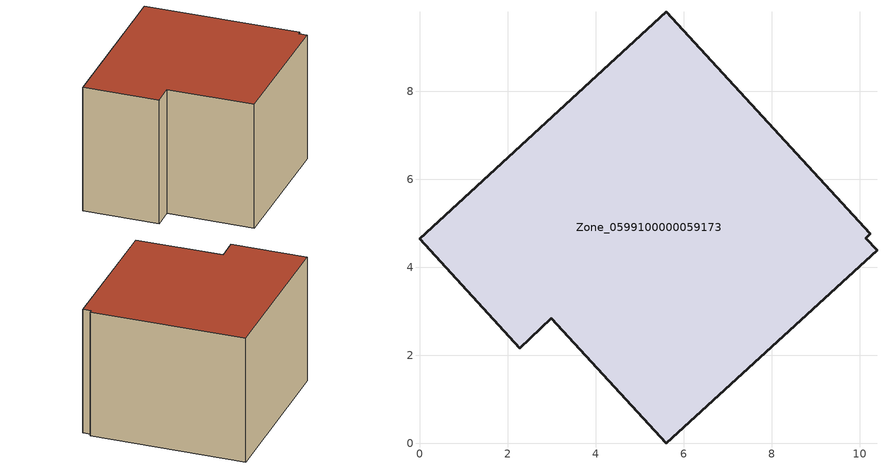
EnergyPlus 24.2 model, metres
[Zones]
Zone_0599100000059173
 floor ground (C_G): 0,4.65 5.61,9.81 10.24,4.76 10.14,4.67 10.4,4.38 5.61,0 3,2.85 2.28,2.17 z0
 wall outside (C_F): 5.61,9.81 0,4.65 2.28,2.17 3,2.85 5.61,0 10.4,4.38 10.14,4.67 10.24,4.76 5.61,9.81 z0:5.82
 roof outside (C_R): 10.24,4.76 5.61,9.81 0,4.65 2.28,2.17 3,2.85 5.61,0 10.4,4.38 10.14,4.67 z5.82
[BUILDING]
Pand.0599100000059173: North Axis=0; Terrain=City; Loads Convergence Tolerance Value=0.04; Temperature Convergence Tolerance Value=0.4; Solar Distribution=FullExterior; Maximum Number of Warmup Days=25; Minimum Number of Warmup Days=1
[Site:Location]
Rotterdam.The.Hague.AP_ZH_NLD Design_Conditions: Latitude=51.96; Longitude=4.45; Time Zone=1; Elevation=-4.5
[SITE:GROUNDTEMPERATURE:BUILDINGSURFACE]
18, 18, 18, 18, 18, 18, 18, 18, 18, 18, 18, 18
[MATERIAL] Thermal Absorptance=0.9; Solar Absorptance=0.7; Visible Absorptance=0.7
Name | Roughness | Thickness | Conductivity | Density | Specific Heat
G.TI.1992-2005 | MediumSmooth | 0.15 | 0.06 | 540 | 1210
F.TI.1992-2005 | Rough | 0.3 | 0.12 | 1920 | 840
R.TI.1992-2005 | MediumRough | 0.2 | 0.08 | 1500 | 1000
[CONSTRUCTION]
C_G: G.TI.1992-2005
C_F: F.TI.1992-2005
C_R: R.TI.1992-2005
[ZONE]
Zone_0599100000059173: Type=1; Multiplier=1; Ceiling Height=Autocalculate; Volume=Autocalculate; Floor Area=autocalculate; Part of Total Floor Area=Yes
[ZONEINFILTRATION:DESIGNFLOWRATE]
Infil_Zone_0599100000059173: Zone or ZoneList or Space or SpaceList=Zone_0599100000059173; Schedule=AlwaysOn; Design Flow Rate Calculation Method=Flow/Area; Flow Rate per Floor Area=0.0015; Constant Term Coefficient=1; Temperature Term Coefficient=0; Velocity Term Coefficient=0; Velocity Squared Term Coefficient=0
[HVACTEMPLATE:ZONE:IDEALLOADSAIRSYSTEM]
Zone_0599100000059173: Maximum Heating Supply Air Temperature=50; Minimum Cooling Supply Air Temperature=13; Maximum Heating Supply Air Humidity Ratio=0.0156; Minimum Cooling Supply Air Humidity Ratio=0.0077; Heating Limit=NoLimit; Cooling Limit=NoLimit; Dehumidification Control Type=ConstantSensibleHeatRatio; Cooling Sensible Heat Ratio=0.7; Dehumidification Setpoint=60; Humidification Control Type=None; Humidification Setpoint=30; Outdoor Air Method=None; Outdoor Air Flow Rate per Person=0.00944; Outdoor Air Flow Rate per Zone Floor Area=0; Outdoor Air Flow Rate per Zone=0; Demand Controlled Ventilation Type=None; Outdoor Air Economizer Type=NoEconomizer; Heat Recovery Type=None; Sensible Heat Recovery Effectiveness=0.7; Latent Heat Recovery Effectiveness=0.65
[ZONECONTROL:THERMOSTAT]
ThermostatControl_Zone_0599100000059173: Zone or ZoneList=Zone_0599100000059173; Control Type Schedule=DualSetpointControlType; Control 1=Thermostat_Zone_0599100000059173; Temperature Difference Between Cutout And Setpoint=0
[THERMOSTATSETPOINT:DUALSETPOINT]
Thermostat_Zone_0599100000059173: Heating Setpoint Temperature Schedule=HeatingSetpoint_Zone_0599100000059173; Cooling Setpoint Temperature Schedule=CoolingSetpoint_Zone_0599100000059173
[SCHEDULE:COMPACT]
HeatingSetpoint_Zone_0599100000059173: Through: 12/31, For: AllDays, Until: 24:00, 21
CoolingSetpoint_Zone_0599100000059173: Through: 12/31, For: AllDays, Until: 24:00, 24
DualSetpointControlType: Through: 12/31, For: AllDays, Until: 24:00, 4
AlwaysOn: Through: 12/31, For: AllDays, Until: 24:00, 1
